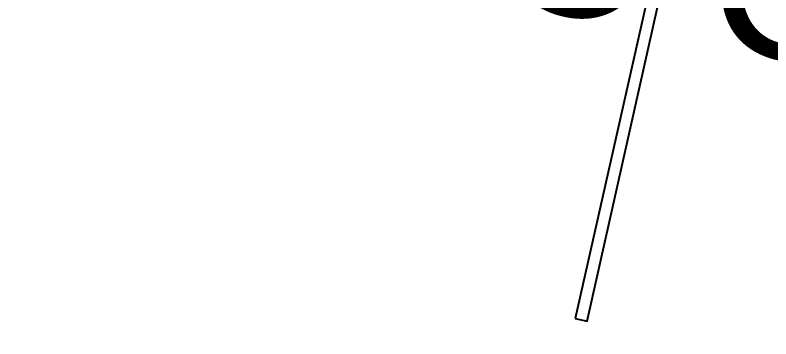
# Model space of a CAD drawing. Extents: x -678889171 to 586587, y -792238163 to 335485.
# Drawn here: x 69299 to 70041, y 26850 to 27167 of the extents above; entities that cross this region are included whole.
import ezdxf
from ezdxf import colors
from ezdxf.entities.mleader import LeaderData, LeaderLine
from ezdxf.math import Vec2, Vec3

# ---------------------------------------------------------------- set-up
doc = ezdxf.new("R2010")
doc.units = 0
doc.header["$MEASUREMENT"] = 0
for name, color, linetype in [('E-TEXT', 3, 'Continuous'), ('XR-A-9TH-FLOOR$0$A-WALL', 252, 'Continuous'), ('XR-Typ27 7th to11Th$0$XR-A-TYP-7-8-9-10$0$A-FURN-SANT', 252, 'Continuous'), ('XR-Typ27 7th to11Th$0$XR-A-TYP-7-8-9-10$0$A-GLAZ', 252, 'Continuous')]:
    doc.layers.add(name, color=color, linetype=linetype)
doc.styles.get("Standard").update_dxf_attribs({"font": 'arial.ttf'})

# ---------------------------------------------------------------- blocks, each defined once
blk = doc.blocks.new('XR-Typ27 7th to11Th')
at = {"layer": 'XR-Typ27 7th to11Th$0$XR-A-TYP-7-8-9-10$0$A-FURN-SANT', "extrusion": (3.085812870591523e-09, -6.741743071207535e-10, 1), "elevation": -0.0001053529577260889}
blk.add_lwpolyline([(72312.75498584608, 11782.96848569894), (73231.31797319296, 13840.81243777527), (73047.43633499029, 11620.59875667959)], dxfattribs=at)
at = {"layer": 'XR-Typ27 7th to11Th$0$XR-A-TYP-7-8-9-10$0$A-GLAZ', "elevation": 1.897981218102265e-05}
blk.add_lwpolyline([(72649.03183700735, 13347.64095430572), (72660.7501656406, 13345.05623497033), (72828.48758603327, 14093.33693176381), (72817.80607404513, 14095.75875017761)], close=True, dxfattribs=at)

msp = doc.modelspace()

# ---------------------------------------------------------------- block references
at = {"layer": 'XR-A-9TH-FLOOR$0$A-WALL'}
msp.add_blockref('XR-Typ27 7th to11Th', (-2800.434649049275, 13522.11598560929), dxfattribs=at)

# ---------------------------------------------------------------- next in the draw order: leaders
at = {"layer": 'E-TEXT', "color": 30}
ml = msp.add_multileader_mtext('Standard', dxfattribs=at)
ml.set_content('\\C30;CT9/DP-T-8 {\\A1;3(1x3)mm\\H0.7x;\\S2^ ;\\H1.42857x; \\P∅ 25 mm PVC CONDUIT}', color=3)
ml.set_leader_properties(color=30)
ml.build(insert=Vec2(0, 0))
ml.multileader.update_dxf_attribs({"text_right_attachment_type": 6, "dogleg_length": 0.2763936738358556, "arrow_head_size": 153.5520410199195, "scale": 2})
ctx = ml.context
ctx.base_point, ctx.scale, ctx.char_height, ctx.arrow_head_size, ctx.landing_gap_size, ctx.plane_origin, ctx.plane_x_axis, ctx.plane_y_axis = Vec3(68639.65744359899, 27854.57321598502, -8.801456210614492e-07), 2, 153.5520410199195, 153.5520410199195, 3.071040820398391, Vec3(62707.57935081524, 39118.54990729345, 4.561070665106695e-05), Vec3(0.9799151539646329, -0.1994148716381752, 1.067544118916412e-11), Vec3(0.1994148716381752, 0.9799151539646329, 4.726316308033554e-09)
ctx.right_attachment = 6
notes = []
notes.append((ctx, [(0, (1, 1, 0), (68639.11575890008, 27854.683450003, -8.801515223102694e-07), (0.9799151539646329, -0.1994148716381752, 1.067544118916412e-11), 0.5527873476717117, [(1, [(66473.0293735452, 29047.13154260442, 2.575809837690669e-06)], 0, [])])]))
ctx.mtext.insert, ctx.mtext.text_direction, ctx.mtext.rotation, ctx.mtext.width, ctx.mtext.defined_height, ctx.mtext.flow_direction, ctx.mtext.extrusion = Vec3(68658.59325359388, 27932.22262206487, -5.02641274791165e-07), Vec3(0.9799151539646329, -0.1994148716381752, 1.067544118916329e-11), 6.082424544163219, 2517.586958115766, 582.9320752441894, 5, Vec3(-9.529587864844292e-10, -4.629260130937769e-09, 1)
ml = msp.add_multileader_mtext('Standard', dxfattribs=at)
ml.set_content('\\C30;CT5/DP-T-8 {\\A1;3(1x3)mm\\H0.7x;\\S2^ ;\\H1.42857x; \\P∅ 25 mm PVC CONDUIT}', color=3)
ml.set_leader_properties(color=30)
ml.build(insert=Vec2(0, 0))
ml.multileader.update_dxf_attribs({"text_right_attachment_type": 6, "dogleg_length": 0.2763936738358556, "arrow_head_size": 153.5520410199195, "scale": 2})
ctx = ml.context
ctx.base_point, ctx.scale, ctx.char_height, ctx.arrow_head_size, ctx.landing_gap_size, ctx.plane_origin, ctx.plane_x_axis, ctx.plane_y_axis = Vec3(64596.0924761567, 28229.91342371358, 1.977404618257394e-06), 2, 153.5520410199195, 153.5520410199195, 3.071040820398391, Vec3(63842.19033090872, 37810.65385564445, 4.561070665106695e-05), Vec3(0.9799151539646329, -0.1994148716381752, 1.067544118916412e-11), Vec3(0.1994148716381752, 0.9799151539646329, 4.726316308033554e-09)
ctx.right_attachment = 6
notes.append((ctx, [(1, (1, 1, 0), (66939.95076048287, 27646.39687814987, 1.509755084459704e-06), (-0.9799151539646329, 0.1994148716381751, -1.067544118916404e-11), 0.5527873476717117, [(1, [(67104.37074350062, 27082.4370494984, -9.442761983600363e-07)], 0, [])])]))
ctx.mtext.insert, ctx.mtext.text_direction, ctx.mtext.rotation, ctx.mtext.width, ctx.mtext.defined_height, ctx.mtext.flow_direction, ctx.mtext.extrusion = Vec3(64615.0282861516, 28307.56282979343, 2.354908964527678e-06), Vec3(0.9799151539646329, -0.1994148716381752, 1.067544118916329e-11), 6.082424544163219, 2517.586958115766, 582.9320752441894, 5, Vec3(-9.529587864844292e-10, -4.629260130937769e-09, 1)
for ctx, leaders in notes:
    for number, flags, end, landing, length, lines in leaders:
        leader = LeaderData()
        leader.index, (leader.has_last_leader_line, leader.has_dogleg_vector, leader.attachment_direction) = number, flags
        leader.last_leader_point, leader.dogleg_vector, leader.dogleg_length = Vec3(end), Vec3(landing), length
        for number, points, colour, breaks in lines:
            line = LeaderLine()
            line.index, line.vertices, line.color, line.breaks = number, Vec3.list(points), colors.encode_raw_color(colour), breaks
            leader.lines.append(line)
        ctx.leaders.append(leader)

doc.saveas('drawing.dxf')
